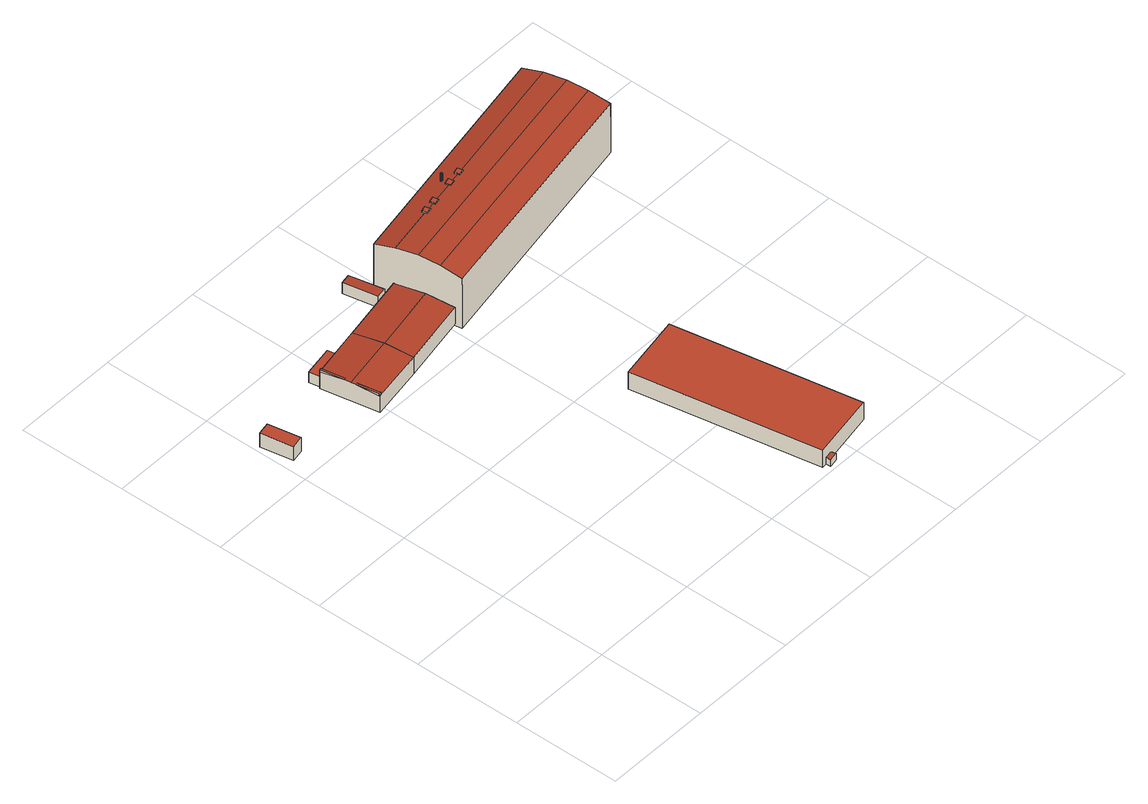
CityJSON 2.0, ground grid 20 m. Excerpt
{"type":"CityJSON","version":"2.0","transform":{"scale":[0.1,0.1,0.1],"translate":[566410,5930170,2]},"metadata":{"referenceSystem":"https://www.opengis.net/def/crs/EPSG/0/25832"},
"CityObjects":{
"building1":{"type":"Building","attributes":{"Grundfläche 2D":"14.504964","Grundhöhe NN":"3.373"},"geometry":[{"type":"Solid","lod":"3","boundaries":[[[[0,1,2,3]],[[4,5,3,2]],[[5,6,0,3]],[[6,7,1,0]],[[7,4,2,1]],[[7,6,5,4]]]],"semantics":{"surfaces":[{"type":"RoofSurface"},{"type":"WallSurface"},{"type":"GroundSurface"}],"values":[[0,1,1,1,1,2]]}}]},
"building2":{"type":"Building","attributes":{"Grundfläche 2D":"121.506986","Grundhöhe NN":"3.103"},"children":["building2-1"],"geometry":[{"type":"Solid","lod":"3","boundaries":[[[[8,9,10,11,12,13]],[[10,14,15,16,17,18,11]],[[19,20,21,22,23]],[[22,21,24,25]],[[23,22,25,26]],[[19,23,26,27]],[[14,10,9,28,29]],[[20,19,27,30,17,16,15,14,29,24,21]],[[12,11,18,17,30,31,8,13]],[[9,8,31,28]],[[24,29,28,31,30,27,26,25]]]],"semantics":{"surfaces":[{"type":"RoofSurface"},{"type":"WallSurface"},{"type":"GroundSurface"}],"values":[[0,0,0,1,1,1,1,1,1,1,2]]}}]},
"building2-1":{"type":"BuildingInstallation","parents":["building2"],"geometry":[{"type":"MultiSurface","lod":"3","boundaries":[[[32,33,34,18,35]],[[12,36,37,38,39]],[[37,36,13,40]],[[39,38,37,40,41]],[[35,15,32]],[[17,34,33,32,15,16]],[[34,17,18]],[[12,13,36]]],"semantics":{"surfaces":[{"type":"RoofSurface"},{"type":"WallSurface"}],"values":[0,0,1,1,1,1,1,1]}}]},
"building3":{"type":"Building","attributes":{"Grundfläche 2D":"138.940477","Grundhöhe NN":"3.080"},"geometry":[{"type":"Solid","lod":"3","boundaries":[[[[14,10,42,43,44]],[[10,9,45,42]],[[14,44,46,29]],[[9,10,14,29,28]],[[45,9,28,47]],[[44,43,42,45,47,46]],[[28,29,46,47]]]],"semantics":{"surfaces":[{"type":"RoofSurface"},{"type":"WallSurface"},{"type":"GroundSurface"}],"values":[[0,0,1,1,1,1,2]]}}]},
"building4":{"type":"Building","attributes":{"Grundfläche 2D":"12.703226","Grundhöhe NN":"2.791"},"geometry":[{"type":"Solid","lod":"3","boundaries":[[[[48,49,50,51]],[[52,53,51,50]],[[53,54,48,51]],[[54,55,49,48]],[[55,52,50,49]],[[55,54,53,52]]]],"semantics":{"surfaces":[{"type":"RoofSurface"},{"type":"WallSurface"},{"type":"GroundSurface"}],"values":[[0,1,1,1,1,2]]}}]},
"building5":{"type":"Building","attributes":{"Grundfläche 2D":"433.202491","Grundhöhe NN":"3.018"},"geometry":[{"type":"Solid","lod":"3","boundaries":[[[[56,57,58,59]],[[60,61,62,63]],[[61,64,65,57,56,66,67,62]],[[58,57,65,68]],[[59,58,68,69]],[[56,59,69,66]],[[63,62,67,70]],[[60,63,70,71]],[[61,60,71,64]],[[65,64,71,70,67,66,69,68]]]],"semantics":{"surfaces":[{"type":"RoofSurface"},{"type":"WallSurface"},{"type":"GroundSurface"}],"values":[[0,0,1,1,1,1,1,1,1,2]]}}]},
"building6":{"type":"Building","attributes":{"Grundfläche 2D":"710.203430","Grundhöhe NN":"2.791"},"children":["building6-1","building6-2","building6-3","building6-4","building6-5"],"geometry":[{"type":"Solid","lod":"3","boundaries":[[[[72,73,74,75,76,77,78,79,80,81,82,83]],[[79,78,77,76,75,74,73,72,84,85,81,80]],[[86,87,85,84]],[[86,88,89,87]],[[88,86,84,72,83,90,91]],[[89,88,91,92]],[[82,81,85,87,89,92,93]],[[83,82,93,90]],[[91,90,93,92]]]],"semantics":{"surfaces":[{"type":"RoofSurface"},{"type":"WallSurface"},{"type":"GroundSurface"}],"values":[[0,0,0,0,1,1,1,1,2]]}}]},
"building6-1":{"type":"BuildingInstallation","parents":["building6"],"geometry":[{"type":"MultiSurface","lod":"3","boundaries":[[[94,95,96,97]],[[98,99,95,94]],[[76,100,96,95,99]],[[100,101,97,96]],[[75,98,94,97,101]]],"semantics":{"surfaces":[{"type":"RoofSurface"},{"type":"WallSurface"}],"values":[0,1,1,1,1]}}]},
"building6-2":{"type":"BuildingInstallation","parents":["building6"],"geometry":[{"type":"MultiSurface","lod":"3","boundaries":[[[102,103,104,105,106,107,108,109,110,111,112,113,114,115]],[[104,103,116,117]],[[105,104,117,118]],[[106,105,118,119]],[[107,106,119,120]],[[108,107,120,121]],[[109,108,121,122]],[[110,109,122,123]],[[111,110,123,124]],[[112,111,124,125]],[[113,112,125,126]],[[114,113,126,127]],[[115,114,127,128]],[[102,115,128,129]],[[103,102,129,116]]],"semantics":{"surfaces":[{"type":"RoofSurface"},{"type":"WallSurface"}],"values":[0,1,1,1,1,1,1,1,1,1,1,1,1,1,1]}}]},
"building6-3":{"type":"BuildingInstallation","parents":["building6"],"geometry":[{"type":"MultiSurface","lod":"3","boundaries":[[[130,131,132,133]],[[134,135,131,130]],[[74,136,132,131,135]],[[136,137,133,132]],[[134,130,133,137,73]]],"semantics":{"surfaces":[{"type":"RoofSurface"},{"type":"WallSurface"}],"values":[0,1,1,1,1]}}]},
"building6-4":{"type":"BuildingInstallation","parents":["building6"],"geometry":[{"type":"MultiSurface","lod":"3","boundaries":[[[138,139,140,141]],[[142,143,139,138]],[[144,140,139,143,80]],[[144,145,141,140]],[[142,138,141,145,79]]],"semantics":{"surfaces":[{"type":"RoofSurface"},{"type":"WallSurface"}],"values":[0,1,1,1,1]}}]},
"building6-5":{"type":"BuildingInstallation","parents":["building6"],"geometry":[{"type":"MultiSurface","lod":"3","boundaries":[[[146,147,148,149]],[[150,151,147,146]],[[78,152,148,147,151]],[[152,153,149,148]],[[150,146,149,153,77]]],"semantics":{"surfaces":[{"type":"RoofSurface"},{"type":"WallSurface"}],"values":[0,1,1,1,1]}}]}
},
"vertices":[
[28,701,43],[5,697,43],[16,637,43],[39,642,43],[16,637,14],[39,642,14],[28,701,14],[5,697,14],
[186,608,46],[285,626,46],[276,677,51],[176,659,51],[178,651,50],[185,610,46],[265,733,46],[170,715,46],[169,715,46],[166,714,46],[175,668,50],[169,715,34],[170,715,34],[224,725,34],[220,745,34],[165,735,34],[224,725,11],[220,745,11],[165,735,11],[169,715,11],[285,626,11],[265,733,11],[166,714,11],[186,608,11],
[170,715,50],[169,715,50],[166,714,50],[179,669,50],[185,610,50],[190,611,50],[189,613,50],[182,651,50],[190,611,46],[189,613,46],
[401,701,51],[391,754,46],[391,757,46],[411,650,46],[391,757,11],[411,650,11],
[371,832,30],[352,828,31],[364,766,31],[384,770,30],[364,766,8],[384,770,8],[371,832,8],[352,828,8],
[537,14,46],[659,36,46],[597,377,46],[475,355,46],[563,9,24],[561,18,24],[546,15,24],[547,6,24],[561,18,10],[659,36,10],[537,14,10],[546,15,10],[597,377,10],[475,355,10],[547,6,10],[563,9,10],
[391,754,122],[480,771,122],[490,773,122],[504,775,122],[514,777,122],[551,784,122],[561,786,122],[578,789,122],[588,791,122],[837,838,122],[830,876,112],[384,792,112],[399,715,125],[844,797,125],[406,676,122],[851,759,122],[413,638,112],[859,721,112],[384,792,8],[413,638,8],[859,721,8],[830,876,8],
[505,771,124],[515,773,124],[513,783,124],[503,781,124],[505,771,122],[515,773,122],[513,783,121],[503,781,121],
[556,803,133],[555,803,133],[554,803,133],[553,803,133],[553,802,133],[552,802,133],[552,801,133],[553,801,133],[553,800,133],[554,800,133],[555,800,133],[556,800,133],[556,801,133],[556,802,133],[555,803,118],[554,803,117],[553,803,118],[553,802,118],[552,802,118],[552,801,118],[553,801,118],[553,800,118],[554,800,118],[555,800,118],[556,800,118],[556,801,118],[556,802,118],[556,803,118],
[481,767,124],[491,769,124],[489,779,124],[479,776,124],[481,767,122],[491,769,122],[489,779,120],[479,776,121],
[579,785,124],[589,787,124],[587,797,124],[577,795,124],[579,785,122],[589,787,122],[587,797,120],[577,795,121],
[552,780,124],[562,782,124],[560,792,124],[550,790,124],[552,780,122],[562,782,122],[560,792,120],[550,790,121]
]}
